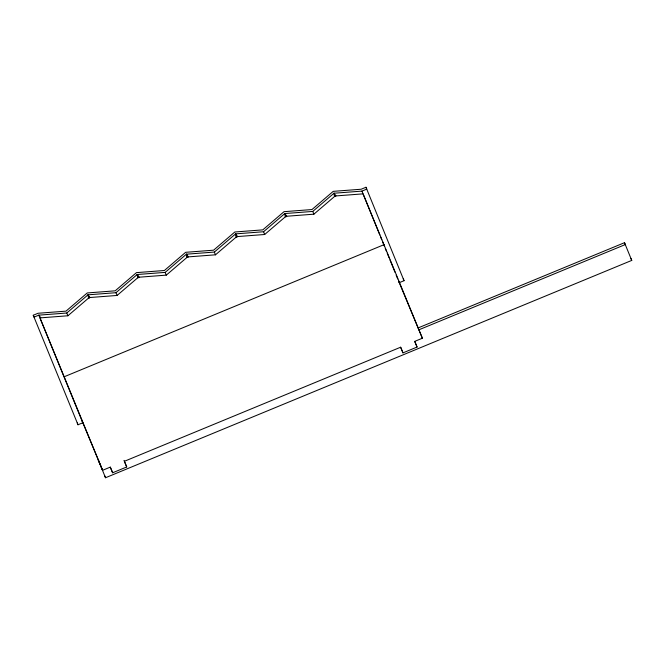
<?xml version="1.0" encoding="UTF-8"?>
<svg xmlns="http://www.w3.org/2000/svg" width="665" height="665" viewBox="0 0 665 665"><rect width="100%" height="100%" fill="white"/><g stroke="black" fill="none" stroke-linecap="round" stroke-linejoin="round"><path stroke-width="1" d="M40.789 317.828L40.149 318.377L102.601 470.296L110.315 467.113L112.626 472.782L126.724 466.963L124.405 461.286L400.663 347.197L402.973 352.874L417.071 347.047L414.752 341.369L422.383 338.227L363.073 193.864L335.966 195.917L334.495 196.532L313.88 214.18L286.773 216.241L285.293 216.848L264.678 234.496L237.58 236.557L236.1 237.164L215.485 254.82L188.378 256.873L186.898 257.488L166.292 275.135L139.185 277.197L137.705 277.804L117.09 295.451L89.991 297.513L88.512 298.12L67.897 315.775L40.789 317.828L38.828 315.144L34.031 317.122L33.25 315.252L38.046 313.265L65.993 311.145L87.248 292.949L115.186 290.821L136.441 272.633L164.388 270.505L185.643 252.309L213.581 250.19L234.836 231.994L262.783 229.874L284.03 211.678L311.976 209.55L333.232 191.354L361.17 189.234L365.974 187.256L366.756 189.126L361.951 191.113L334.013 193.232L312.758 211.428L284.811 213.548L263.564 231.744L235.618 233.872L214.363 252.068L186.416 254.188L165.169 272.384L137.223 274.504L115.968 292.7L88.029 294.819L66.774 313.016L38.828 315.144L82.801 422.79L78.005 424.769L77.223 422.89M64.414 376.673L384.195 244.604M365.974 187.256L404.037 280.697L399.233 282.683L398.485 280.846L422.383 338.227M418.11 327.928L624.501 242.692L625.283 244.57L418.892 329.807M104.746 475.874L105.527 477.744L631.75 260.414L624.501 242.692M334.495 196.532L334.013 193.232L335.966 195.917M285.293 216.848L284.811 213.548L286.773 216.241M236.1 237.164L235.618 233.872L237.58 236.557M186.898 257.488L186.416 254.188L188.378 256.873M137.705 277.804L137.223 274.504L139.185 277.197M88.512 298.12L88.029 294.819L89.991 297.513M630.969 258.544L631.75 260.414M403.256 278.826L404.037 280.697M414.727 341.419L417.071 347.047M400.638 347.238L402.973 352.874M123.989 460.396L126.724 466.963M110.282 467.154L112.626 472.782M81.479 419.549L102.601 470.296M99.06 461.901L98.279 460.022L105.527 477.744M334.013 193.232L335.335 196.466M284.811 213.548L286.133 216.782M235.618 233.872L236.94 237.106M186.416 254.188L187.738 257.422M137.223 274.504L138.544 277.737M88.029 294.819L89.351 298.061M33.25 315.252L78.005 424.769M361.951 191.113L379.815 234.986M380.596 236.898L381.76 239.766M382.541 241.678L384.486 246.457M385.268 248.369L386.432 251.237M387.213 253.149L389.158 257.937M389.939 259.849L395.002 272.276M396.165 275.144L397.728 278.976M312.758 211.428L313.88 214.18M263.564 231.744L264.678 234.496M214.363 252.068L215.485 254.82M165.169 272.384L166.292 275.135M115.968 292.7L117.09 295.451M66.774 313.016L67.897 315.775"/></g></svg>
